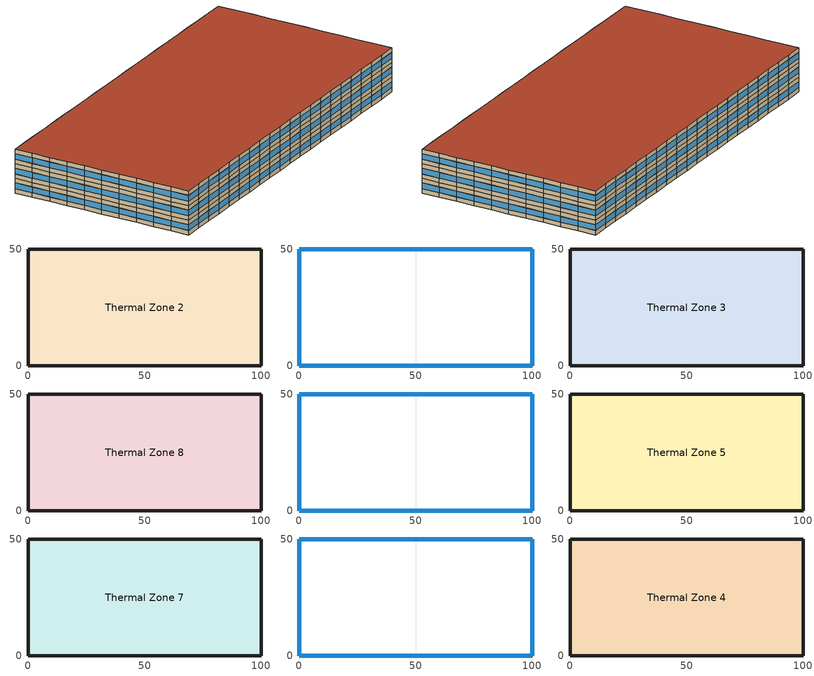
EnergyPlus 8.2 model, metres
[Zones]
Thermal Zone 2
 floor ground (ASHRAE 90.1-2004 ExtWall Mass ClimateZone 6): 0,0 0,5 0,10 0,15 0,20 0,25 0,30 0,35 0,40 0,45 0,50 5,50 10,50 15,50 20,50 25,50 30,50 35,50 40,50 45,50 50,50 55,50 60,50 65,50 70,50 75,50 80,50 85,50 90,50 95,50 100,50 100,45 100,40 100,35 100,30 100,25 100,20 100,15 100,10 100,5 100,0 95,0 90,0 85,0 80,0 75,0 70,0 65,0 60,0 55,0 50,0 45,0 40,0 35,0 30,0 25,0 20,0 15,0 10,0 5,0 z0
 wall outside (ASHRAE 90.1-2004 ExtWall Mass ClimateZone 6): 0,45 0,40 0,35 0,30 0,25 0,20 0,15 0,10 0,5 0,0 5,0 10,0 15,0 20,0 25,0 30,0 35,0 40,0 45,0 50,0 55,0 60,0 65,0 70,0 75,0 80,0 85,0 90,0 95,0 100,0 100,5 100,10 100,15 100,20 100,25 100,30 100,35 100,40 100,45 100,50 95,50 90,50 85,50 80,50 75,50 70,50 65,50 60,50 55,50 50,50 45,50 40,50 35,50 30,50 25,50 20,50 15,50 10,50 5,50 0,50 0,45 z0:1.2
Thermal Zone 1
 wall outside (ASHRAE 90.1-2004 ExtWall Mass ClimateZone 6): 100,15 100,20 100,25 100,30 100,35 100,40 100,45 100,50 95,50 90,50 85,50 80,50 75,50 70,50 65,50 60,50 55,50 50,50 45,50 40,50 35,50 30,50 25,50 20,50 15,50 10,50 5,50 0,50 0,45 0,40 0,35 0,30 0,25 0,20 0,15 0,10 0,5 0,0 5,0 10,0 15,0 20,0 25,0 30,0 35,0 40,0 45,0 50,0 55,0 60,0 65,0 70,0 75,0 80,0 85,0 90,0 95,0 100,0 100,5 100,10 100,15 z1.2:2.8
 window (ASHRAE 90.1-2004 ExtWindow ClimateZone 4-6): 100,15.03 100,19.97 / 100,10.03 100,14.97 / 100,5.03 100,9.97 / 100,0.03 100,4.97 / 95.03,0 99.97,0 / 90.03,0 94.97,0 / 85.03,0 89.97,0 / 80.03,0 84.97,0 / 75.03,0 79.97,0 / 70.03,0 74.97,0 / 65.03,0 69.97,0 / 60.03,0 64.97,0 / 55.03,0 59.97,0 / 50.03,0 54.97,0 / 45.03,0 49.97,0 / 40.03,0 44.97,0 / 35.03,0 39.97,0 / 30.03,0 34.97,0 / 25.03,0 29.97,0 / 20.03,0 24.97,0 / 15.03,0 19.97,0 / 10.03,0 14.97,0 / 5.03,0 9.97,0 / 0.03,0 4.97,0 / 0,4.97 0,0.03 / 0,9.97 0,5.03 / 0,14.97 0,10.03 / 0,19.97 0,15.03 / 0,24.97 0,20.03 / 0,29.97 0,25.03 / 0,34.97 0,30.03 / 0,39.97 0,35.03 / 0,44.97 0,40.03 / 0,49.97 0,45.03 / 4.97,50 0.03,50 / 9.97,50 5.03,50 / 14.97,50 10.03,50 / 19.97,50 15.03,50 / 24.97,50 20.03,50 / 29.97,50 25.03,50 / 34.97,50 30.03,50 / 39.97,50 35.03,50 / 44.97,50 40.03,50 / 49.97,50 45.03,50 / 54.97,50 50.03,50 / 59.97,50 55.03,50 / 64.97,50 60.03,50 / 69.97,50 65.03,50 / 74.97,50 70.03,50 / 79.97,50 75.03,50 / 84.97,50 80.03,50 / 89.97,50 85.03,50 / 94.97,50 90.03,50 / 99.97,50 95.03,50 / 100,45.03 100,49.97 / 100,40.03 100,44.97 / 100,35.03 100,39.97 / 100,30.03 100,34.97 / 100,25.03 100,29.97 / 100,20.03 100,24.97 z1.23:2.76
Thermal Zone 3
 wall outside (ASHRAE 90.1-2004 ExtWall Mass ClimateZone 6): 0,10 0,5 0,0 5,0 10,0 15,0 20,0 25,0 30,0 35,0 40,0 45,0 50,0 55,0 60,0 65,0 70,0 75,0 80,0 85,0 90,0 95,0 100,0 100,5 100,10 100,15 100,20 100,25 100,30 100,35 100,40 100,45 100,50 95,50 90,50 85,50 80,50 75,50 70,50 65,50 60,50 55,50 50,50 45,50 40,50 35,50 30,50 25,50 20,50 15,50 10,50 5,50 0,50 0,45 0,40 0,35 0,30 0,25 0,20 0,15 0,10 z2.8:4
Thermal Zone 8
 floor to Thermal Zone 3 (ASHRAE 90.1-2004 ExtWall Mass ClimateZone 6 Reversed): 0,0 0,5 0,10 0,15 0,20 0,25 0,30 0,35 0,40 0,45 0,50 5,50 10,50 15,50 20,50 25,50 30,50 35,50 40,50 45,50 50,50 55,50 60,50 65,50 70,50 75,50 80,50 85,50 90,50 95,50 100,50 100,45 100,40 100,35 100,30 100,25 100,20 100,15 100,10 100,5 100,0 95,0 90,0 85,0 80,0 75,0 70,0 65,0 60,0 55,0 50,0 45,0 40,0 35,0 30,0 25,0 20,0 15,0 10,0 5,0 z4
 wall outside (ASHRAE 90.1-2004 ExtWall Mass ClimateZone 6): 0,5 0,0 5,0 10,0 15,0 20,0 25,0 30,0 35,0 40,0 45,0 50,0 55,0 60,0 65,0 70,0 75,0 80,0 85,0 90,0 95,0 100,0 100,5 100,10 100,15 100,20 100,25 100,30 100,35 100,40 100,45 100,50 95,50 90,50 85,50 80,50 75,50 70,50 65,50 60,50 55,50 50,50 45,50 40,50 35,50 30,50 25,50 20,50 15,50 10,50 5,50 0,50 0,45 0,40 0,35 0,30 0,25 0,20 0,15 0,10 0,5 z4:5.2
Thermal Zone 6
 wall outside (ASHRAE 90.1-2004 ExtWall Mass ClimateZone 6): 0,5 0,0 5,0 10,0 15,0 20,0 25,0 30,0 35,0 40,0 45,0 50,0 55,0 60,0 65,0 70,0 75,0 80,0 85,0 90,0 95,0 100,0 100,5 100,10 100,15 100,20 100,25 100,30 100,35 100,40 100,45 100,50 95,50 90,50 85,50 80,50 75,50 70,50 65,50 60,50 55,50 50,50 45,50 40,50 35,50 30,50 25,50 20,50 15,50 10,50 5,50 0,50 0,45 0,40 0,35 0,30 0,25 0,20 0,15 0,10 0,5 z5.2:6.8
 window (ASHRAE 90.1-2004 ExtWindow ClimateZone 4-6): 0,4.97 0,0.03 / 0,9.97 0,5.03 / 0,14.97 0,10.03 / 0,19.97 0,15.03 / 0,24.97 0,20.03 / 0,29.97 0,25.03 / 0,34.97 0,30.03 / 0,39.97 0,35.03 / 0,44.97 0,40.03 / 0,49.97 0,45.03 / 4.97,50 0.03,50 / 9.97,50 5.03,50 / 14.97,50 10.03,50 / 19.97,50 15.03,50 / 24.97,50 20.03,50 / 29.97,50 25.03,50 / 34.97,50 30.03,50 / 39.97,50 35.03,50 / 44.97,50 40.03,50 / 49.97,50 45.03,50 / 54.97,50 50.03,50 / 59.97,50 55.03,50 / 64.97,50 60.03,50 / 69.97,50 65.03,50 / 74.97,50 70.03,50 / 79.97,50 75.03,50 / 84.97,50 80.03,50 / 89.97,50 85.03,50 / 94.97,50 90.03,50 / 99.97,50 95.03,50 / 100,45.03 100,49.97 / 100,40.03 100,44.97 / 100,35.03 100,39.97 / 100,30.03 100,34.97 / 100,25.03 100,29.97 / 100,20.03 100,24.97 / 100,15.03 100,19.97 / 100,10.03 100,14.97 / 100,5.03 100,9.97 / 100,0.03 100,4.97 / 95.03,0 99.97,0 / 90.03,0 94.97,0 / 85.03,0 89.97,0 / 80.03,0 84.97,0 / 75.03,0 79.97,0 / 70.03,0 74.97,0 / 65.03,0 69.97,0 / 60.03,0 64.97,0 / 55.03,0 59.97,0 / 50.03,0 54.97,0 / 45.03,0 49.97,0 / 40.03,0 44.97,0 / 35.03,0 39.97,0 / 30.03,0 34.97,0 / 25.03,0 29.97,0 / 20.03,0 24.97,0 / 15.03,0 19.97,0 / 10.03,0 14.97,0 / 5.03,0 9.97,0 / 0.03,0 4.97,0 z5.23:6.76
Thermal Zone 5
 wall outside (ASHRAE 90.1-2004 ExtWall Mass ClimateZone 6): 0,5 0,0 5,0 10,0 15,0 20,0 25,0 30,0 35,0 40,0 45,0 50,0 55,0 60,0 65,0 70,0 75,0 80,0 85,0 90,0 95,0 100,0 100,5 100,10 100,15 100,20 100,25 100,30 100,35 100,40 100,45 100,50 95,50 90,50 85,50 80,50 75,50 70,50 65,50 60,50 55,50 50,50 45,50 40,50 35,50 30,50 25,50 20,50 15,50 10,50 5,50 0,50 0,45 0,40 0,35 0,30 0,25 0,20 0,15 0,10 0,5 z6.8:8
Thermal Zone 7
 floor to Thermal Zone 5 (ASHRAE 90.1-2004 ExtWall Mass ClimateZone 6): 0,0 0,5 0,10 0,15 0,20 0,25 0,30 0,35 0,40 0,45 0,50 5,50 10,50 15,50 20,50 25,50 30,50 35,50 40,50 45,50 50,50 55,50 60,50 65,50 70,50 75,50 80,50 85,50 90,50 95,50 100,50 100,45 100,40 100,35 100,30 100,25 100,20 100,15 100,10 100,5 100,0 95,0 90,0 85,0 80,0 75,0 70,0 65,0 60,0 55,0 50,0 45,0 40,0 35,0 30,0 25,0 20,0 15,0 10,0 5,0 z8
 wall outside (ASHRAE 90.1-2004 ExtWall Mass ClimateZone 6): 0,5 0,0 5,0 10,0 15,0 20,0 25,0 30,0 35,0 40,0 45,0 50,0 55,0 60,0 65,0 70,0 75,0 80,0 85,0 90,0 95,0 100,0 100,5 100,10 100,15 100,20 100,25 100,30 100,35 100,40 100,45 100,50 95,50 90,50 85,50 80,50 75,50 70,50 65,50 60,50 55,50 50,50 45,50 40,50 35,50 30,50 25,50 20,50 15,50 10,50 5,50 0,50 0,45 0,40 0,35 0,30 0,25 0,20 0,15 0,10 0,5 z8:9.2
Thermal Zone 9
 wall outside (ASHRAE 90.1-2004 ExtWall Mass ClimateZone 6): 0,5 0,0 5,0 10,0 15,0 20,0 25,0 30,0 35,0 40,0 45,0 50,0 55,0 60,0 65,0 70,0 75,0 80,0 85,0 90,0 95,0 100,0 100,5 100,10 100,15 100,20 100,25 100,30 100,35 100,40 100,45 100,50 95,50 90,50 85,50 80,50 75,50 70,50 65,50 60,50 55,50 50,50 45,50 40,50 35,50 30,50 25,50 20,50 15,50 10,50 5,50 0,50 0,45 0,40 0,35 0,30 0,25 0,20 0,15 0,10 0,5 z9.2:10.8
 window (ASHRAE 90.1-2004 ExtWindow ClimateZone 4-6): 0,4.97 0,0.03 / 0,9.97 0,5.03 / 0,14.97 0,10.03 / 0,19.97 0,15.03 / 0,24.97 0,20.03 / 0,29.97 0,25.03 / 0,34.97 0,30.03 / 0,39.97 0,35.03 / 0,44.97 0,40.03 / 0,49.97 0,45.03 / 4.97,50 0.03,50 / 9.97,50 5.03,50 / 14.97,50 10.03,50 / 19.97,50 15.03,50 / 24.97,50 20.03,50 / 29.97,50 25.03,50 / 34.97,50 30.03,50 / 39.97,50 35.03,50 / 44.97,50 40.03,50 / 49.97,50 45.03,50 / 54.97,50 50.03,50 / 59.97,50 55.03,50 / 64.97,50 60.03,50 / 69.97,50 65.03,50 / 74.97,50 70.03,50 / 79.97,50 75.03,50 / 84.97,50 80.03,50 / 89.97,50 85.03,50 / 94.97,50 90.03,50 / 99.97,50 95.03,50 / 100,45.03 100,49.97 / 100,40.03 100,44.97 / 100,35.03 100,39.97 / 100,30.03 100,34.97 / 100,25.03 100,29.97 / 100,20.03 100,24.97 / 100,15.03 100,19.97 / 100,10.03 100,14.97 / 100,5.03 100,9.97 / 100,0.03 100,4.97 / 95.03,0 99.97,0 / 90.03,0 94.97,0 / 85.03,0 89.97,0 / 80.03,0 84.97,0 / 75.03,0 79.97,0 / 70.03,0 74.97,0 / 65.03,0 69.97,0 / 60.03,0 64.97,0 / 55.03,0 59.97,0 / 50.03,0 54.97,0 / 45.03,0 49.97,0 / 40.03,0 44.97,0 / 35.03,0 39.97,0 / 30.03,0 34.97,0 / 25.03,0 29.97,0 / 20.03,0 24.97,0 / 15.03,0 19.97,0 / 10.03,0 14.97,0 / 5.03,0 9.97,0 / 0.03,0 4.97,0 z9.23:10.76
Thermal Zone 4
 wall outside (ASHRAE 90.1-2004 ExtWall Mass ClimateZone 6): 0,5 0,0 5,0 10,0 15,0 20,0 25,0 30,0 35,0 40,0 45,0 50,0 55,0 60,0 65,0 70,0 75,0 80,0 85,0 90,0 95,0 100,0 100,5 100,10 100,15 100,20 100,25 100,30 100,35 100,40 100,45 100,50 95,50 90,50 85,50 80,50 75,50 70,50 65,50 60,50 55,50 50,50 45,50 40,50 35,50 30,50 25,50 20,50 15,50 10,50 5,50 0,50 0,45 0,40 0,35 0,30 0,25 0,20 0,15 0,10 0,5 z10.8:12
 roof outside (ASHRAE 90.1-2004 ExtWall Mass ClimateZone 6): 5,0 10,0 15,0 20,0 25,0 30,0 35,0 40,0 45,0 50,0 55,0 60,0 65,0 70,0 75,0 80,0 85,0 90,0 95,0 100,0 100,5 100,10 100,15 100,20 100,25 100,30 100,35 100,40 100,45 100,50 95,50 90,50 85,50 80,50 75,50 70,50 65,50 60,50 55,50 50,50 45,50 40,50 35,50 30,50 25,50 20,50 15,50 10,50 5,50 0,50 0,45 0,40 0,35 0,30 0,25 0,20 0,15 0,10 0,5 0,0 z12
[Building]
Building 1: North Axis {deg}=0; Solar Distribution=FullExteriorWithReflections
[Material] Thermal Absorptance=0.9
Name | Roughness | Thickness {m} | Conductivity {W/m-K} | Density {kg/m3} | Specific Heat {J/kg-K} | Solar Absorptance | Visible Absorptance
1/2IN Gypsum | Smooth | 0.0127 | 0.16 | 784.9 | 830 | 0.4 | 0.4
1IN Stucco | Smooth | 0.0253 | 0.6918 | 1858 | 837 | 0.92 | 0.92
8IN CONCRETE HW RefBldg | Rough | 0.2032 | 1.311 | 2240 | 836.8 | 0.7 | 0.7
Mass NonRes Wall Insulation-1.69 | MediumRough | 0.0623673 | 0.049 | 265 | 836.8 | 0.7 | 0.7
[WindowMaterial:SimpleGlazingSystem]
Fixed Window 3.24/0.39/0.31: U-Factor {W/m2-K}=3.23646; Solar Heat Gain Coefficient=0.39; Visible Transmittance=0.31
[Construction]
ASHRAE 90.1-2004 ExtWall Mass ClimateZone 6: 1IN Stucco, 8IN CONCRETE HW RefBldg, Mass NonRes Wall Insulation-1.69, 1/2IN Gypsum
ASHRAE 90.1-2004 ExtWall Mass ClimateZone 6 Reversed: 1/2IN Gypsum, Mass NonRes Wall Insulation-1.69, 8IN CONCRETE HW RefBldg, 1IN Stucco
ASHRAE 90.1-2004 ExtWindow ClimateZone 4-6: Fixed Window 3.24/0.39/0.31
[Zone]
Thermal Zone 1; Thermal Zone 2; Thermal Zone 3; Thermal Zone 4; Thermal Zone 5; Thermal Zone 6; Thermal Zone 7; Thermal Zone 8; Thermal Zone 9
